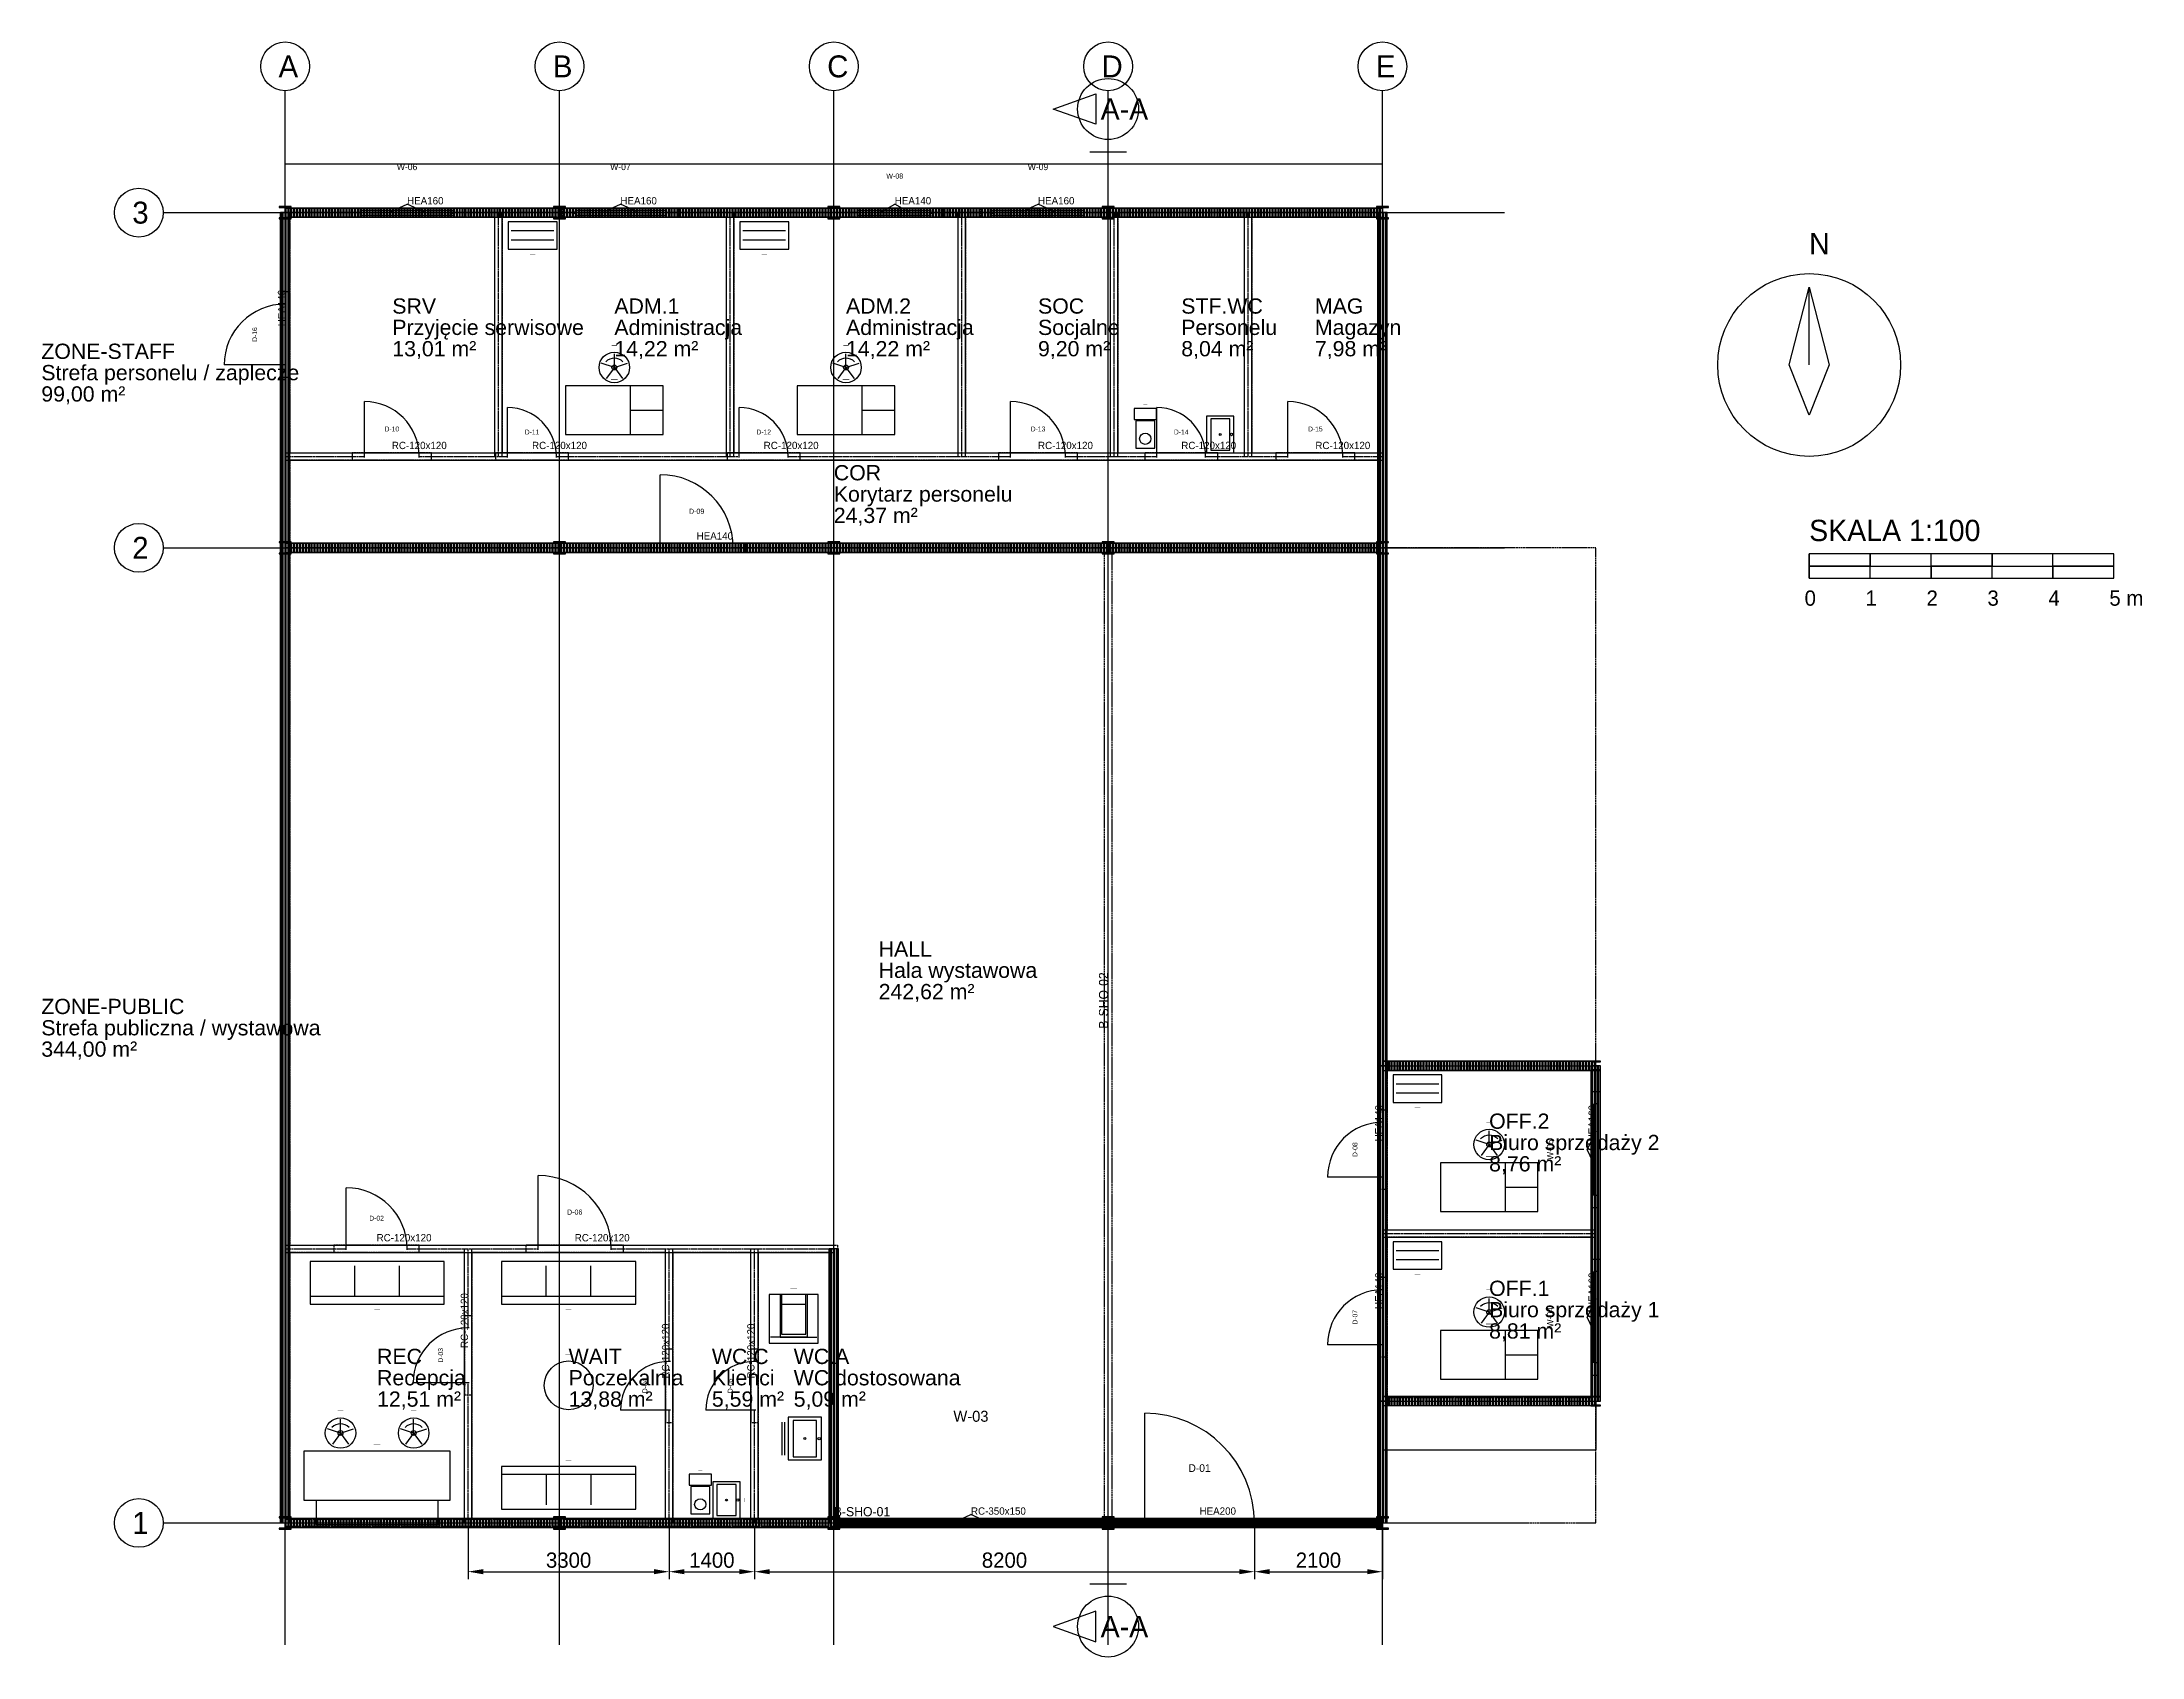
# Model space of a CAD drawing. Header units: millimetres. Extents: x -3989 to 30460, y -2200 to 24300.
import ezdxf
from ezdxf.enums import TextEntityAlignment as Align

# ---------------------------------------------------------------- set-up
doc = ezdxf.new("R2010")
doc.units = ezdxf.units.MM
for name, pattern in [('KRESKOWA', [19.05, 12.7, -6.35]), ('KRESKOWA2', [9.525, 6.35, -3.175]), ('ŚRODEK', [50.8, 31.75, -6.35, 6.35, -6.35])]:
    doc.linetypes.add(name, pattern=pattern)
for name, color, linetype in [('A-ANNO-DIMS', 2, 'Continuous'), ('A-ANNO-NORT', 7, 'Continuous'), ('A-ANNO-SBAR', 7, 'Continuous'), ('A-ANNO-SYMB', 7, 'Continuous'), ('A-DETL-SECT', 7, 'Continuous'), ('A-DOOR', 30, 'Continuous'), ('A-FURN-CBT', 7, 'Continuous'), ('A-FURN-CHR', 7, 'Continuous'), ('A-FURN-DSK', 7, 'Continuous'), ('A-FURN-SFA', 7, 'Continuous'), ('A-FURN-TBL', 7, 'Continuous'), ('A-GLAZ', 4, 'Continuous'), ('A-GRID', 7, 'Continuous'), ('A-GRID-BUB', 7, 'Continuous'), ('A-PLMB-BSN', 7, 'Continuous'), ('A-PLMB-WC', 7, 'Continuous'), ('A-ROOM-BNDY', 8, 'KRESKOWA'), ('A-ROOM-BNDY-BATH-RES', 8, 'KRESKOWA'), ('A-ROOM-IDEN', 7, 'Continuous'), ('A-WALL', 7, 'Continuous'), ('A-WALL-BEAR', 4, 'Continuous'), ('A-WALL-BEAR-CTRL', 8, 'ŚRODEK'), ('A-WALL-CTRL', 8, 'ŚRODEK'), ('A-ZONE-BNDY', 8, 'KRESKOWA'), ('A-ZONE-IDEN', 7, 'Continuous'), ('S-BEAM', 1, 'KRESKOWA'), ('S-BEAM-CTRL', 8, 'ŚRODEK'), ('S-COLS', 1, 'Continuous'), ('S-COLS-CTRL', 8, 'ŚRODEK'), ('S-LINTEL', 1, 'KRESKOWA')]:
    doc.layers.add(name, color=color, linetype=linetype)
doc.styles.add('ACADMCP-ROOM', font='arial.ttf')
doc.dimstyles.new('ARCH-ISO', dxfattribs={"dimscale": 100, "dimtxt": 2.5, "dimasz": 2.5, "dimexe": 1.25, "dimexo": 0.625, "dimtad": 1, "dimdec": 0, "dimrnd": 1, "dimdsep": 46, "dimtxsty": 'Standard', "dimcen": 0.09, "dimadec": 0, "dimazin": 0, "dimtfac": 1, "dimtdec": 4, "dimtofl": 0, "dimtmove": 0, "dimatfit": 3, "dimfxl": 1, "dimtolj": 1, "dimtzin": 0, "dimarcsym": 0})
doc.dimstyles.new('ISO-25', dxfattribs={"dimtxt": 2.5, "dimasz": 2.5, "dimexe": 1.25, "dimexo": 0.625, "dimtad": 1, "dimtxsty": 'Standard', "dimcen": 2.5, "dimadec": 0, "dimazin": 0, "dimtfac": 1, "dimtmove": 0, "dimatfit": 3, "dimfxl": 1, "dimarcsym": 0})

# ---------------------------------------------------------------- blocks, each defined once
blk = doc.blocks.new('WIN-CASE-3500-3000')
for p, q in [((-1750, 40), (1750, 40)), ((-1750, -20), (-1750, 20)), ((-1750, 0), (1750, 0)), ((-300, 0), (0, 140)), ((300, 0), (0, 140)), ((1750, -20), (1750, 20)), ((-1750, -40), (1750, -40))]:
    blk.add_line(p, q)
blk.add_attdef('NUMBER', text='', height=180).set_placement((0, 1750), align=Align.MIDDLE_CENTER)
at = {"flags": 1}
for tag in ['ACOUSTIC_DB', 'ROOM_FROM', 'LINTEL_TYPE', 'FIRE_CLASS', 'HEIGHT_MM', 'SWING_DIR', 'WIDTH_MM', 'ROOM_TO', 'LEAF_DIR', 'SILL_MM', 'TYPE', 'LEAD', 'REI', 'RC']:
    blk.add_attdef(tag, text='', height=180, dxfattribs=at).set_placement((0, 0), align=Align.MIDDLE_CENTER)
blk = doc.blocks.new('DOOR-SINGLE-1800-2100')
for p, q in [((-900, 0), (-900, 1800)), ((-900, -20), (-900, 20)), ((900, -20), (900, 20))]:
    blk.add_line(p, q)
blk.add_arc((-900, 0), 1800, 0, 90)
blk.add_attdef('NUMBER', text='', height=126).set_placement((0, 900), align=Align.MIDDLE_CENTER)
at = {"flags": 1}
for tag in ['ACOUSTIC_DB', 'ROOM_FROM', 'LINTEL_TYPE', 'FIRE_CLASS', 'HEIGHT_MM', 'SWING_DIR', 'WIDTH_MM', 'ROOM_TO', 'LEAF_DIR', 'SILL_MM', 'TYPE', 'LEAD', 'REI', 'RC']:
    blk.add_attdef(tag, text='', height=126, dxfattribs=at).set_placement((0, 0), align=Align.MIDDLE_CENTER)
blk = doc.blocks.new('DOOR-SINGLE-900-2100')
for p, q in [((-450, 0), (-450, 900)), ((-450, -20), (-450, 20)), ((450, -20), (450, 20))]:
    blk.add_line(p, q)
blk.add_arc((-450, 0), 900, 0, 90)
blk.add_attdef('NUMBER', text='', height=80).set_placement((0, 450), align=Align.MIDDLE_CENTER)
at = {"flags": 1}
for tag in ['ACOUSTIC_DB', 'ROOM_FROM', 'LINTEL_TYPE', 'FIRE_CLASS', 'HEIGHT_MM', 'SWING_DIR', 'WIDTH_MM', 'ROOM_TO', 'LEAF_DIR', 'SILL_MM', 'TYPE', 'LEAD', 'REI', 'RC']:
    blk.add_attdef(tag, text='', height=80, dxfattribs=at).set_placement((0, 0), align=Align.MIDDLE_CENTER)
blk = doc.blocks.new('DOOR-SINGLE-800-2100')
for p, q in [((-400, 0), (-400, 800)), ((-400, -20), (-400, 20)), ((400, -20), (400, 20))]:
    blk.add_line(p, q)
blk.add_arc((-400, 0), 800, 0, 90)
blk.add_attdef('NUMBER', text='', height=80).set_placement((0, 400), align=Align.MIDDLE_CENTER)
at = {"flags": 1}
for tag in ['ACOUSTIC_DB', 'ROOM_FROM', 'LINTEL_TYPE', 'FIRE_CLASS', 'HEIGHT_MM', 'SWING_DIR', 'WIDTH_MM', 'ROOM_TO', 'LEAF_DIR', 'SILL_MM', 'TYPE', 'LEAD', 'REI', 'RC']:
    blk.add_attdef(tag, text='', height=80, dxfattribs=at).set_placement((0, 0), align=Align.MIDDLE_CENTER)
blk = doc.blocks.new('DOOR-SINGLE-1000-2100')
for p, q in [((-500, 0), (-500, 1000)), ((-500, -20), (-500, 20)), ((500, -20), (500, 20))]:
    blk.add_line(p, q)
blk.add_arc((-500, 0), 1000, 0, 90)
blk.add_attdef('NUMBER', text='', height=80).set_placement((0, 500), align=Align.MIDDLE_CENTER)
at = {"flags": 1}
for tag in ['ACOUSTIC_DB', 'ROOM_FROM', 'LINTEL_TYPE', 'FIRE_CLASS', 'HEIGHT_MM', 'SWING_DIR', 'WIDTH_MM', 'ROOM_TO', 'LEAF_DIR', 'SILL_MM', 'TYPE', 'LEAD', 'REI', 'RC']:
    blk.add_attdef(tag, text='', height=80, dxfattribs=at).set_placement((0, 0), align=Align.MIDDLE_CENTER)
blk = doc.blocks.new('DOOR-SINGLE-1200-2100')
for p, q in [((-600, 0), (-600, 1200)), ((-600, -20), (-600, 20)), ((600, -20), (600, 20))]:
    blk.add_line(p, q)
blk.add_arc((-600, 0), 1200, 0, 90)
blk.add_attdef('NUMBER', text='', height=84).set_placement((0, 600), align=Align.MIDDLE_CENTER)
at = {"flags": 1}
for tag in ['ACOUSTIC_DB', 'ROOM_FROM', 'LINTEL_TYPE', 'FIRE_CLASS', 'HEIGHT_MM', 'SWING_DIR', 'WIDTH_MM', 'ROOM_TO', 'LEAF_DIR', 'SILL_MM', 'TYPE', 'LEAD', 'REI', 'RC']:
    blk.add_attdef(tag, text='', height=84, dxfattribs=at).set_placement((0, 0), align=Align.MIDDLE_CENTER)
blk = doc.blocks.new('WIN-CASE-1500-1500')
for p, q in [((-750, 40), (750, 40)), ((-750, -20), (-750, 20)), ((-750, 0), (750, 0)), ((-300, 0), (0, 140)), ((300, 0), (0, 140)), ((750, -20), (750, 20)), ((-750, -40), (750, -40))]:
    blk.add_line(p, q)
blk.add_attdef('NUMBER', text='', height=105).set_placement((0, 750), align=Align.MIDDLE_CENTER)
at = {"flags": 1}
for tag in ['ACOUSTIC_DB', 'ROOM_FROM', 'LINTEL_TYPE', 'FIRE_CLASS', 'HEIGHT_MM', 'SWING_DIR', 'WIDTH_MM', 'ROOM_TO', 'LEAF_DIR', 'SILL_MM', 'TYPE', 'LEAD', 'REI', 'RC']:
    blk.add_attdef(tag, text='', height=105, dxfattribs=at).set_placement((0, 0), align=Align.MIDDLE_CENTER)
blk = doc.blocks.new('WIN-CASE-1200-1500')
for p, q in [((-600, 40), (600, 40)), ((-600, -20), (-600, 20)), ((-600, 0), (600, 0)), ((-240, 0), (0, 140)), ((240, 0), (0, 140)), ((600, -20), (600, 20)), ((-600, -40), (600, -40))]:
    blk.add_line(p, q)
blk.add_attdef('NUMBER', text='', height=84).set_placement((0, 600), align=Align.MIDDLE_CENTER)
at = {"flags": 1}
for tag in ['ACOUSTIC_DB', 'ROOM_FROM', 'LINTEL_TYPE', 'FIRE_CLASS', 'HEIGHT_MM', 'SWING_DIR', 'WIDTH_MM', 'ROOM_TO', 'LEAF_DIR', 'SILL_MM', 'TYPE', 'LEAD', 'REI', 'RC']:
    blk.add_attdef(tag, text='', height=84, dxfattribs=at).set_placement((0, 0), align=Align.MIDDLE_CENTER)
blk = doc.blocks.new('FURN-DESK-RCP-2400-800')
blk.add_lwpolyline([(-1200, -400), (1200, -400), (1200, 400), (-1200, 400)], close=True)
blk.add_lwpolyline([(-1000, -400), (-1000, -800), (1000, -800), (1000, -400)])
blk.add_attdef('INV_ID', text='', height=76.8).set_placement((0, 515.2), align=Align.MIDDLE_CENTER)
at = {"flags": 1}
for tag in ['ROOM', 'NOTE', 'TYPE']:
    blk.add_attdef(tag, text='', height=76.8, dxfattribs=at).set_placement((0, 0), align=Align.MIDDLE_CENTER)
blk = doc.blocks.new('FURN-CHAIR-OFF')
for q in [(-214, 70), (-132, -182), (0, 225), (214, 70), (132, -182)]:
    blk.add_line((0, 0), q)
for radius in [250, 40]:
    blk.add_circle((0, 0), radius)
blk.add_arc((0, -50), 200, 45, 135)
blk.add_attdef('INV_ID', text='', height=64).set_placement((0, 371), align=Align.MIDDLE_CENTER)
at = {"flags": 1}
for tag in ['ROOM', 'NOTE', 'TYPE']:
    blk.add_attdef(tag, text='', height=64, dxfattribs=at).set_placement((0, 0), align=Align.MIDDLE_CENTER)
blk = doc.blocks.new('FURN-SOFA-CLN-3')
for p, q in [((-1100, 224), (1100, 224)), ((-367, 224), (-367, -280)), ((367, 224), (367, -280))]:
    blk.add_line(p, q)
blk.add_lwpolyline([(-1100, -350), (1100, -350), (1100, 350), (-1100, 350)], close=True)
blk.add_attdef('INV_ID', text='', height=67.2).set_placement((0, 451), align=Align.MIDDLE_CENTER)
at = {"flags": 1}
for tag in ['ROOM', 'NOTE', 'TYPE']:
    blk.add_attdef(tag, text='', height=67.2, dxfattribs=at).set_placement((0, 0), align=Align.MIDDLE_CENTER)
blk = doc.blocks.new('FURN-TBL-ROUND-800-800')
blk.add_circle((0, 0), 400)
blk.add_attdef('INV_ID', text='', height=76.8).set_placement((0, 515.2), align=Align.MIDDLE_CENTER)
at = {"flags": 1}
for tag in ['ROOM', 'NOTE', 'TYPE']:
    blk.add_attdef(tag, text='', height=76.8, dxfattribs=at).set_placement((0, 0), align=Align.MIDDLE_CENTER)
blk = doc.blocks.new('FURN-DESK-OFF-1600-800')
for p, q in [((267, -400), (267, 400)), ((267, 0), (800, 0))]:
    blk.add_line(p, q)
blk.add_lwpolyline([(-800, -400), (800, -400), (800, 400), (-800, 400)], close=True)
blk.add_attdef('INV_ID', text='', height=76.8).set_placement((0, 515), align=Align.MIDDLE_CENTER)
at = {"flags": 1}
for tag in ['ROOM', 'NOTE', 'TYPE']:
    blk.add_attdef(tag, text='', height=76.8, dxfattribs=at).set_placement((0, 0), align=Align.MIDDLE_CENTER)
blk = doc.blocks.new('FURN-CBT-FIL-800-450')
for p, q in [((-350, 75), (350, 75)), ((-350, -75), (350, -75))]:
    blk.add_line(p, q)
blk.add_lwpolyline([(-400, -225), (400, -225), (400, 225), (-400, 225)], close=True)
blk.add_attdef('INV_ID', text='', height=64).set_placement((0, 321), align=Align.MIDDLE_CENTER)
at = {"flags": 1}
for tag in ['ROOM', 'NOTE', 'TYPE']:
    blk.add_attdef(tag, text='', height=64, dxfattribs=at).set_placement((0, 0), align=Align.MIDDLE_CENTER)
blk = doc.blocks.new('PLMB-WC-FS')
for points in [[(-185, 145), (185, 145), (185, 325), (-185, 325)], [(-157.25, -325), (157.25, -325), (157.25, 125), (-157.25, 125)]]:
    blk.add_lwpolyline(points, close=True)
blk.add_circle((0, -170), 92.5)
blk.add_attdef('INV_ID', text='', height=48).set_placement((0, 397), align=Align.MIDDLE_CENTER)
at = {"flags": 1}
for tag in ['ACCESSIBLE', 'NOTE', 'TYPE']:
    blk.add_attdef(tag, text='', height=48, dxfattribs=at).set_placement((0, 0), align=Align.MIDDLE_CENTER)
blk = doc.blocks.new('PLMB-BSN-STD')
for points in [[(-300, -225), (300, -225), (300, 225), (-300, 225)], [(-255, -157.5), (255, -157.5), (255, 157.5), (-255, 157.5)]]:
    blk.add_lwpolyline(points, close=True)
for centre, radius in [((0, 185), 20), ((0, 0), 15)]:
    blk.add_circle(centre, radius)
at = {"flags": 1}
for tag in ['ACCESSIBLE', 'NOTE', 'TYPE']:
    blk.add_attdef(tag, text='', height=48, dxfattribs=at).set_placement((0, 0), align=Align.MIDDLE_CENTER)
blk.add_attdef('INV_ID', text='', height=48).set_placement((0, 297), align=Align.MIDDLE_CENTER)
blk = doc.blocks.new('PLMB-WC-ACC')
for p, q in [((-220, 400), (-220, -300)), ((220, 400), (220, -300)), ((220, -300), (-380, -300)), ((-220, -300), (380, -300))]:
    blk.add_line(p, q)
for points in [[(-400, -400), (400, -400), (400, 400), (-400, 400)], [(-200, -250), (200, -250), (200, 400), (-200, 400)], [(-200, 240), (200, 240), (200, 400), (-200, 400)]]:
    blk.add_lwpolyline(points, close=True)
blk.add_attdef('INV_ID', text='', height=76.8).set_placement((0, 515.2), align=Align.MIDDLE_CENTER)
at = {"flags": 1}
for tag in ['ACCESSIBLE', 'NOTE', 'TYPE']:
    blk.add_attdef(tag, text='', height=76.8, dxfattribs=at).set_placement((0, 0), align=Align.MIDDLE_CENTER)
blk = doc.blocks.new('PLMB-BSN-ACC-700-550')
for p, q in [((-270, -335), (270, -335)), ((-270, -375), (270, -375))]:
    blk.add_line(p, q)
for points in [[(-350, -275), (350, -275), (350, 275), (-350, 275)], [(-297.5, -192.5), (297.5, -192.5), (297.5, 192.5), (-297.5, 192.5)]]:
    blk.add_lwpolyline(points, close=True)
for centre, radius in [((0, 235), 20), ((0, 0), 15)]:
    blk.add_circle(centre, radius)
blk.add_attdef('INV_ID', text='', height=52.8).set_placement((0, 354.2), align=Align.MIDDLE_CENTER)
at = {"flags": 1}
for tag in ['ACCESSIBLE', 'NOTE', 'TYPE']:
    blk.add_attdef(tag, text='', height=52.8, dxfattribs=at).set_placement((0, 0), align=Align.MIDDLE_CENTER)
blk = doc.blocks.new('*D19')
at = {"layer": 'A-ANNO-DIMS', "color": 0, "lineweight": -2, "transparency": 16777216}
for p, q in [((3000, -62), (3000, -925)), ((6300, -62), (6300, -925)), ((3250, -800), (6050, -800))]:
    blk.add_line(p, q, dxfattribs=at)
at = {"layer": 'A-ANNO-DIMS', "color": 0, "transparency": 16777216}
for points in [[(3250, -758), (3250, -842), (3000, -800)], [(6050, -758), (6050, -842), (6300, -800)]]:
    blk.add_solid(points, dxfattribs=at)
at = {"layer": 'Defpoints', "color": 0, "transparency": 16777216}
for p in [(3000, 0), (6300, 0), (6300, -800)]:
    blk.add_point(p, dxfattribs=at)
at = {"layer": 'A-ANNO-DIMS', "color": 0, "transparency": 16777216, "insert": (4650, -612), "char_height": 250, "attachment_point": 5}
blk.add_mtext('\\A1;3300', dxfattribs=at)
blk = doc.blocks.new('*D20')
at = {"layer": 'A-ANNO-DIMS', "color": 0, "lineweight": -2, "transparency": 16777216}
for p, q in [((6300, -62), (6300, -925)), ((7700, -62), (7700, -925)), ((6550, -800), (7450, -800))]:
    blk.add_line(p, q, dxfattribs=at)
at = {"layer": 'A-ANNO-DIMS', "color": 0, "transparency": 16777216}
for points in [[(6550, -758), (6550, -842), (6300, -800)], [(7450, -758), (7450, -842), (7700, -800)]]:
    blk.add_solid(points, dxfattribs=at)
at = {"layer": 'Defpoints', "color": 0, "transparency": 16777216}
for p in [(6300, 0), (7700, 0), (7700, -800)]:
    blk.add_point(p, dxfattribs=at)
at = {"layer": 'A-ANNO-DIMS', "color": 0, "transparency": 16777216, "insert": (7000, -612), "char_height": 250, "attachment_point": 5}
blk.add_mtext('\\A1;1400', dxfattribs=at)
blk = doc.blocks.new('*D21')
at = {"layer": 'A-ANNO-DIMS', "color": 0, "lineweight": -2, "transparency": 16777216}
for p, q in [((7700, -62), (7700, -925)), ((15900, -62), (15900, -925)), ((7950, -800), (15650, -800))]:
    blk.add_line(p, q, dxfattribs=at)
at = {"layer": 'A-ANNO-DIMS', "color": 0, "transparency": 16777216}
for points in [[(7950, -758), (7950, -842), (7700, -800)], [(15650, -758), (15650, -842), (15900, -800)]]:
    blk.add_solid(points, dxfattribs=at)
at = {"layer": 'Defpoints', "color": 0, "transparency": 16777216}
for p in [(7700, 0), (15900, 0), (15900, -800)]:
    blk.add_point(p, dxfattribs=at)
at = {"layer": 'A-ANNO-DIMS', "color": 0, "transparency": 16777216, "insert": (11800, -612), "char_height": 250, "attachment_point": 5}
blk.add_mtext('\\A1;8200', dxfattribs=at)
blk = doc.blocks.new('*D22')
at = {"layer": 'A-ANNO-DIMS', "color": 0, "lineweight": -2, "transparency": 16777216}
for p, q in [((15900, -62), (15900, -925)), ((18000, -62), (18000, -925)), ((16150, -800), (17750, -800))]:
    blk.add_line(p, q, dxfattribs=at)
at = {"layer": 'A-ANNO-DIMS', "color": 0, "transparency": 16777216}
for points in [[(16150, -758), (16150, -842), (15900, -800)], [(17750, -758), (17750, -842), (18000, -800)]]:
    blk.add_solid(points, dxfattribs=at)
at = {"layer": 'Defpoints', "color": 0, "transparency": 16777216}
for p in [(15900, 0), (18000, 0), (18000, -800)]:
    blk.add_point(p, dxfattribs=at)
at = {"layer": 'A-ANNO-DIMS', "color": 0, "transparency": 16777216, "insert": (16950, -612), "char_height": 250, "attachment_point": 5}
blk.add_mtext('\\A1;2100', dxfattribs=at)
blk = doc.blocks.new('*D23')
at = {"layer": 'A-ANNO-DIMS', "color": 0, "lineweight": -2, "transparency": 16777216}
for p, q in [((0, 21499), (0, 10749)), ((-3, 10750), (-8, 10750)), ((0, 1), (0, 10751)), ((3, 10750), (5, 10750))]:
    blk.add_line(p, q, dxfattribs=at)
at = {"layer": 'A-ANNO-DIMS', "color": 0, "transparency": 16777216}
for points in [[(-3, 10750), (-3, 10750), (0, 10750)], [(3, 10750), (3, 10750), (0, 10750)]]:
    blk.add_solid(points, dxfattribs=at)
at = {"layer": 'Defpoints', "color": 0, "transparency": 16777216}
for p in [(0, 21500), (0, 10750), (0, 0)]:
    blk.add_point(p, dxfattribs=at)
at = {"layer": 'A-ANNO-DIMS', "color": 0, "transparency": 16777216, "insert": (-6, 10752), "char_height": 2.5, "attachment_point": 5}
blk.add_mtext('0', dxfattribs=at)
blk = doc.blocks.new('*D24')
at = {"layer": 'A-ANNO-DIMS', "color": 0, "lineweight": -2, "transparency": 16777216}
for p, q in [((0, 21501), (0, 22301)), ((3, 22300), (17998, 22300)), ((18000, 21501), (18000, 22301))]:
    blk.add_line(p, q, dxfattribs=at)
at = {"layer": 'A-ANNO-DIMS', "color": 0, "transparency": 16777216}
for points in [[(3, 22300), (3, 22300), (0, 22300)], [(17998, 22300), (17998, 22300), (18000, 22300)]]:
    blk.add_solid(points, dxfattribs=at)
at = {"layer": 'Defpoints', "color": 0, "transparency": 16777216}
for p in [(18000, 22300), (0, 21500), (18000, 21500)]:
    blk.add_point(p, dxfattribs=at)
at = {"layer": 'A-ANNO-DIMS', "color": 0, "transparency": 16777216, "insert": (9000, 22302), "char_height": 2.5, "attachment_point": 5}
blk.add_mtext('18000', dxfattribs=at)
blk = doc.blocks.new('*D25')
at = {"layer": 'A-ANNO-DIMS', "color": 0, "lineweight": -2, "transparency": 16777216}
for p, q in [((18000, 1999), (18000, 1199)), ((21500, 1999), (21500, 1199)), ((18002, 1200), (21498, 1200))]:
    blk.add_line(p, q, dxfattribs=at)
at = {"layer": 'A-ANNO-DIMS', "color": 0, "transparency": 16777216}
for points in [[(18002, 1200), (18002, 1200), (18000, 1200)], [(21498, 1200), (21498, 1200), (21500, 1200)]]:
    blk.add_solid(points, dxfattribs=at)
at = {"layer": 'Defpoints', "color": 0, "transparency": 16777216}
for p in [(18000, 2000), (21500, 2000), (21500, 1200)]:
    blk.add_point(p, dxfattribs=at)
at = {"layer": 'A-ANNO-DIMS', "color": 0, "transparency": 16777216, "insert": (19750, 1202), "char_height": 2.5, "attachment_point": 5}
blk.add_mtext('3500', dxfattribs=at)

msp = doc.modelspace()

# ---------------------------------------------------------------- hatches: boundary and pattern name
h = msp.add_hatch()
h.set_pattern_fill('ANSI32', scale=5, angle=45, style=0)
h.paths.add_polyline_path([(-75, 0), (75, 0), (75, 21500), (-75, 21500)], flags=0)
h = msp.add_hatch()
h.set_pattern_fill('ANSI32', scale=5, angle=45, style=0)
h.paths.add_polyline_path([(0, 21425), (18000, 21425), (18000, 21575), (0, 21575)], flags=0)
h = msp.add_hatch()
h.set_pattern_fill('ANSI32', scale=5, angle=45, style=0)
h.paths.add_polyline_path([(17925, 7500), (18075, 7500), (18075, 21500), (17925, 21500)], flags=0)
h = msp.add_hatch()
h.set_pattern_fill('ANSI32', scale=5, angle=45, style=0)
h.paths.add_polyline_path([(0, 15925), (18000, 15925), (18000, 16075), (0, 16075)], flags=0)
h = msp.add_hatch()
h.set_pattern_fill('ANSI32', scale=5, angle=45, style=0)
h.paths.add_polyline_path([(17925, 2000), (18075, 2000), (18075, 7500), (17925, 7500)], flags=0)
h = msp.add_hatch()
h.set_pattern_fill('ANSI32', scale=5, angle=45, style=0)
h.paths.add_polyline_path([(18000, 7425), (21500, 7425), (21500, 7575), (18000, 7575)], flags=0)
h = msp.add_hatch()
h.set_pattern_fill('ANSI32', scale=5, angle=45, style=0)
h.paths.add_polyline_path([(21425, 2000), (21575, 2000), (21575, 7500), (21425, 7500)], flags=0)
h = msp.add_hatch()
h.set_pattern_fill('ANSI32', scale=5, angle=45, style=0)
h.paths.add_polyline_path([(8925, 0), (9075, 0), (9075, 4500), (8925, 4500)], flags=0)
h = msp.add_hatch()
h.set_pattern_fill('ANSI32', scale=5, angle=45, style=0)
h.paths.add_polyline_path([(18000, 1925), (21500, 1925), (21500, 2075), (18000, 2075)], flags=0)
h = msp.add_hatch()
h.set_pattern_fill('ANSI32', scale=5, angle=45, style=0)
h.paths.add_polyline_path([(17925, 0), (18075, 0), (18075, 2000), (17925, 2000)], flags=0)
h = msp.add_hatch()
h.set_pattern_fill('ANSI32', scale=5, angle=45, style=0)
h.paths.add_polyline_path([(0, -75), (9000, -75), (9000, 75), (0, 75)], flags=0)
h = msp.add_hatch()
h.set_pattern_fill('LINE', color=4, angle=45, style=0)
h.paths.add_polyline_path([(9000, -75), (18000, -75), (18000, 75), (9000, 75)], flags=0)

# ---------------------------------------------------------------- linework, layer by layer
at = {"layer": 'A-ANNO-NORT'}
msp.add_line((25000, 19000), (25000, 20275), dxfattribs=at)
msp.add_lwpolyline([(25000, 20275), (25330, 19000), (25000, 18175), (24670, 19000)], close=True, dxfattribs=at)
msp.add_circle((25000, 19000), 1500, dxfattribs=at)
at = {"layer": 'A-ANNO-SBAR'}
for p, q in [((25000, 15500), (25000, 15900)), ((26000, 15500), (26000, 15900)), ((27000, 15500), (27000, 15900)), ((28000, 15500), (28000, 15900)), ((29000, 15500), (29000, 15900)), ((30000, 15500), (30000, 15900)), ((25000, 15700), (30000, 15700))]:
    msp.add_line(p, q, dxfattribs=at)
for points in [[(25000, 15500), (30000, 15500), (30000, 15900), (25000, 15900)], [(26000, 15700), (27000, 15700), (27000, 15900), (26000, 15900)], [(28000, 15700), (29000, 15700), (29000, 15900), (28000, 15900)], [(25000, 15500), (26000, 15500), (26000, 15700), (25000, 15700)], [(27000, 15500), (28000, 15500), (28000, 15700), (27000, 15700)], [(29000, 15500), (30000, 15500), (30000, 15700), (29000, 15700)]]:
    msp.add_lwpolyline(points, close=True, dxfattribs=at)
at = {"layer": 'A-ANNO-SYMB'}
for points in [[(12600, 23200), (13300, 23450), (13300, 22950)], [(12600, -1700), (13300, -1950), (13300, -1450)]]:
    msp.add_lwpolyline(points, close=True, dxfattribs=at)
for centre in [(13500, 23200), (13500, -1700)]:
    msp.add_circle(centre, 500, dxfattribs=at)
at = {"layer": 'A-DETL-SECT'}
for p, q in [((13200, 22500), (13800, 22500)), ((13200, -1000), (13800, -1000))]:
    msp.add_line(p, q, dxfattribs=at)
at = {"layer": 'A-DETL-SECT', "linetype": 'KRESKOWA2', "ltscale": 100}
msp.add_line((13500, -1000), (13500, 22500), dxfattribs=at)
at = {"layer": 'A-GRID'}
for p, q in [((0, -2000), (0, 23500)), ((4500, -2000), (4500, 23500)), ((9000, -2000), (9000, 23500)), ((13500, -2000), (13500, 23500)), ((18000, -2000), (18000, 23500)), ((-2000, 21500), (20000, 21500)), ((-2000, 16000), (20000, 16000)), ((-2000, 0), (20000, 0))]:
    msp.add_line(p, q, dxfattribs=at)
at = {"layer": 'A-GRID-BUB'}
for centre in [(0, 23900), (4500, 23900), (9000, 23900), (13500, 23900), (18000, 23900), (-2400, 21500), (-2400, 16000), (-2400, 0)]:
    msp.add_circle(centre, 400, dxfattribs=at)
at = {"layer": 'A-ROOM-BNDY'}
for points in [[(75, 17560), (3440, 17560), (3440, 21425), (75, 21425)], [(3560, 17560), (7240, 17560), (7240, 21425), (3560, 21425)], [(7360, 17560), (11040, 17560), (11040, 21425), (7360, 21425)], [(11160, 17560), (13540, 17560), (13540, 21425), (11160, 21425)], [(15860, 17560), (17925, 17560), (17925, 21425), (15860, 21425)], [(75, 16075), (17925, 16075), (17925, 17440), (75, 17440)], [(75, 4560), (9060, 4560), (9060, 75), (17925, 75), (17925, 15925), (75, 15925)], [(18075, 4810), (21425, 4810), (21425, 7425), (18075, 7425)], [(18075, 2060), (21425, 2060), (21425, 4690), (18075, 4690)], [(75, 75), (2940, 75), (2940, 4440), (75, 4440)], [(3060, 75), (6240, 75), (6240, 4440), (3060, 4440)]]:
    msp.add_lwpolyline(points, close=True, dxfattribs=at)
at = {"layer": 'A-ROOM-BNDY-BATH-RES'}
for points in [[(13660, 17560), (15740, 17560), (15740, 21425), (13660, 21425)], [(6360, 75), (7640, 75), (7640, 4440), (6360, 4440)], [(7760, 75), (8925, 75), (8925, 4440), (7760, 4440)]]:
    msp.add_lwpolyline(points, close=True, dxfattribs=at)
at = {"layer": 'A-WALL'}
for p, q in [((3440, 17500), (3440, 21500)), ((3560, 17500), (3560, 21500)), ((7240, 17500), (7240, 21500)), ((7360, 17500), (7360, 21500)), ((11040, 17500), (11040, 21500)), ((11160, 17500), (11160, 21500)), ((13540, 17500), (13540, 21500)), ((13660, 17500), (13660, 21500)), ((15740, 17500), (15740, 21500)), ((15860, 17500), (15860, 21500)), ((0, 17560), (18000, 17560)), ((0, 17440), (18000, 17440)), ((0, 4560), (9000, 4560)), ((2940, 0), (2940, 4500)), ((3060, 0), (3060, 4500)), ((6240, 0), (6240, 4500)), ((6360, 0), (6360, 4500)), ((7640, 0), (7640, 4500)), ((7760, 0), (7760, 4500)), ((18000, 4810), (21500, 4810)), ((18000, 4690), (21500, 4690)), ((0, 4440), (9000, 4440))]:
    msp.add_line(p, q, dxfattribs=at)
at = {"layer": 'A-WALL-BEAR'}
for p, q in [((-75, 0), (-75, 21500)), ((0, 21575), (18000, 21575)), ((0, 21425), (18000, 21425)), ((75, 0), (75, 21500)), ((17925, 7500), (17925, 21500)), ((18075, 7500), (18075, 21500)), ((0, 16075), (18000, 16075)), ((0, 15925), (18000, 15925)), ((17925, 2000), (17925, 7500)), ((18000, 7575), (21500, 7575)), ((18000, 7425), (21500, 7425)), ((18075, 2000), (18075, 7500)), ((21425, 2000), (21425, 7500)), ((21575, 2000), (21575, 7500)), ((8925, 0), (8925, 4500)), ((9075, 0), (9075, 4500)), ((18000, 2075), (21500, 2075)), ((17925, 0), (17925, 2000)), ((18000, 1925), (21500, 1925)), ((18075, 0), (18075, 2000)), ((0, 75), (18000, 75)), ((0, -75), (18000, -75))]:
    msp.add_line(p, q, dxfattribs=at)
for points in [[(-75, 0), (75, 0), (75, 21500), (-75, 21500)], [(0, 21425), (18000, 21425), (18000, 21575), (0, 21575)], [(17925, 7500), (18075, 7500), (18075, 21500), (17925, 21500)], [(0, 15925), (18000, 15925), (18000, 16075), (0, 16075)], [(17925, 2000), (18075, 2000), (18075, 7500), (17925, 7500)], [(18000, 7425), (21500, 7425), (21500, 7575), (18000, 7575)], [(21425, 2000), (21575, 2000), (21575, 7500), (21425, 7500)], [(8925, 0), (9075, 0), (9075, 4500), (8925, 4500)], [(18000, 1925), (21500, 1925), (21500, 2075), (18000, 2075)], [(17925, 0), (18075, 0), (18075, 2000), (17925, 2000)], [(0, -75), (9000, -75), (9000, 75), (0, 75)], [(9000, -75), (18000, -75), (18000, 75), (9000, 75)]]:
    msp.add_lwpolyline(points, close=True, dxfattribs=at)
at = {"layer": 'A-WALL-BEAR-CTRL'}
for p, q in [((0, 21500), (1250, 21500)), ((0, 20000), (0, 21500)), ((2750, 21500), (4750, 21500)), ((6250, 21500), (9400, 21500)), ((10600, 21500), (11600, 21500)), ((13100, 21500), (18000, 21500)), ((18000, 7500), (18000, 21500)), ((0, 0), (0, 19000)), ((0, 16000), (6150, 16000)), ((7350, 16000), (18000, 16000)), ((18000, 7500), (21500, 7500)), ((18000, 6575), (18000, 7500)), ((21500, 6875), (21500, 7500)), ((18000, 3825), (18000, 5675)), ((21500, 4125), (21500, 5375)), ((9000, 0), (9000, 4500)), ((18000, 2000), (18000, 2925)), ((21500, 2000), (21500, 2625)), ((18000, 0), (18000, 2000)), ((18000, 2000), (21500, 2000)), ((0, 0), (9500, 0)), ((13000, 0), (14100, 0)), ((15900, 0), (18000, 0))]:
    msp.add_line(p, q, dxfattribs=at)
at = {"layer": 'A-WALL-CTRL'}
for p, q in [((3500, 17500), (3500, 21500)), ((7300, 17500), (7300, 21500)), ((11100, 17500), (11100, 21500)), ((13600, 17500), (13600, 21500)), ((15800, 17500), (15800, 21500)), ((0, 17500), (1300, 17500)), ((2200, 17500), (3650, 17500)), ((4450, 17500), (7450, 17500)), ((8250, 17500), (11900, 17500)), ((12800, 17500), (14300, 17500)), ((15100, 17500), (16450, 17500)), ((17350, 17500), (18000, 17500)), ((0, 4500), (1000, 4500)), ((2000, 4500), (4150, 4500)), ((3000, 3200), (3000, 4500)), ((5350, 4500), (9000, 4500)), ((6300, 2650), (6300, 4500)), ((7700, 2650), (7700, 4500)), ((18000, 4750), (21500, 4750)), ((3000, 0), (3000, 2300)), ((6300, 0), (6300, 1850)), ((7700, 0), (7700, 1850))]:
    msp.add_line(p, q, dxfattribs=at)
at = {"layer": 'A-ZONE-BNDY'}
for points in [[(0, 16000), (18000, 16000), (18000, 21500), (0, 21500)], [(0, 0), (21500, 0), (21500, 16000), (0, 16000)]]:
    msp.add_lwpolyline(points, close=True, dxfattribs=at)
at = {"layer": 'S-BEAM'}
for points in [[(13440, 0), (13440, 16000), (13560, 16000), (13560, 0)], [(0, 60), (18000, 60), (18000, -60), (0, -60)]]:
    msp.add_lwpolyline(points, close=True, dxfattribs=at)
at = {"layer": 'S-BEAM-CTRL'}
for p, q in [((13500, 0), (13500, 16000)), ((0, 0), (18000, 0))]:
    msp.add_line(p, q, dxfattribs=at)
at = {"layer": 'S-COLS'}
for points in [[(-100, 21400), (100, 21400), (100, 21415), (4.5, 21415), (4.5, 21585), (100, 21585), (100, 21600), (-100, 21600), (-100, 21585), (-4.5, 21585), (-4.5, 21415), (-100, 21415)], [(4400, 21400), (4600, 21400), (4600, 21415), (4504.5, 21415), (4504.5, 21585), (4600, 21585), (4600, 21600), (4400, 21600), (4400, 21585), (4495.5, 21585), (4495.5, 21415), (4400, 21415)], [(8900, 21400), (9100, 21400), (9100, 21415), (9004.5, 21415), (9004.5, 21585), (9100, 21585), (9100, 21600), (8900, 21600), (8900, 21585), (8995.5, 21585), (8995.5, 21415), (8900, 21415)], [(13400, 21400), (13600, 21400), (13600, 21415), (13504.5, 21415), (13504.5, 21585), (13600, 21585), (13600, 21600), (13400, 21600), (13400, 21585), (13495.5, 21585), (13495.5, 21415), (13400, 21415)], [(17900, 21400), (18100, 21400), (18100, 21415), (18004.5, 21415), (18004.5, 21585), (18100, 21585), (18100, 21600), (17900, 21600), (17900, 21585), (17995.5, 21585), (17995.5, 21415), (17900, 21415)], [(-100, 15900), (100, 15900), (100, 15915), (4.5, 15915), (4.5, 16085), (100, 16085), (100, 16100), (-100, 16100), (-100, 16085), (-4.5, 16085), (-4.5, 15915), (-100, 15915)], [(4400, 15900), (4600, 15900), (4600, 15915), (4504.5, 15915), (4504.5, 16085), (4600, 16085), (4600, 16100), (4400, 16100), (4400, 16085), (4495.5, 16085), (4495.5, 15915), (4400, 15915)], [(8900, 15900), (9100, 15900), (9100, 15915), (9004.5, 15915), (9004.5, 16085), (9100, 16085), (9100, 16100), (8900, 16100), (8900, 16085), (8995.5, 16085), (8995.5, 15915), (8900, 15915)], [(13400, 15900), (13600, 15900), (13600, 15915), (13504.5, 15915), (13504.5, 16085), (13600, 16085), (13600, 16100), (13400, 16100), (13400, 16085), (13495.5, 16085), (13495.5, 15915), (13400, 15915)], [(17900, 15900), (18100, 15900), (18100, 15915), (18004.5, 15915), (18004.5, 16085), (18100, 16085), (18100, 16100), (17900, 16100), (17900, 16085), (17995.5, 16085), (17995.5, 15915), (17900, 15915)], [(21420, 7424), (21580, 7424), (21580, 7433), (21503, 7433), (21503, 7567), (21580, 7567), (21580, 7576), (21420, 7576), (21420, 7567), (21497, 7567), (21497, 7433), (21420, 7433)], [(21420, 1924), (21580, 1924), (21580, 1933), (21503, 1933), (21503, 2067), (21580, 2067), (21580, 2076), (21420, 2076), (21420, 2067), (21497, 2067), (21497, 1933), (21420, 1933)], [(-100, -100), (100, -100), (100, -85), (4.5, -85), (4.5, 85), (100, 85), (100, 100), (-100, 100), (-100, 85), (-4.5, 85), (-4.5, -85), (-100, -85)], [(4400, -100), (4600, -100), (4600, -85), (4504.5, -85), (4504.5, 85), (4600, 85), (4600, 100), (4400, 100), (4400, 85), (4495.5, 85), (4495.5, -85), (4400, -85)], [(8900, -100), (9100, -100), (9100, -85), (9004.5, -85), (9004.5, 85), (9100, 85), (9100, 100), (8900, 100), (8900, 85), (8995.5, 85), (8995.5, -85), (8900, -85)], [(13400, -100), (13600, -100), (13600, -85), (13504.5, -85), (13504.5, 85), (13600, 85), (13600, 100), (13400, 100), (13400, 85), (13495.5, 85), (13495.5, -85), (13400, -85)], [(17900, -100), (18100, -100), (18100, -85), (18004.5, -85), (18004.5, 85), (18100, 85), (18100, 100), (17900, 100), (17900, 85), (17995.5, 85), (17995.5, -85), (17900, -85)]]:
    msp.add_lwpolyline(points, close=True, dxfattribs=at)
at = {"layer": 'S-COLS-CTRL'}
for p, q in [((-50, 21500), (50, 21500)), ((0, 21450), (0, 21550)), ((4450, 21500), (4550, 21500)), ((4500, 21450), (4500, 21550)), ((8950, 21500), (9050, 21500)), ((9000, 21450), (9000, 21550)), ((13450, 21500), (13550, 21500)), ((13500, 21450), (13500, 21550)), ((17950, 21500), (18050, 21500)), ((18000, 21450), (18000, 21550)), ((-50, 16000), (50, 16000)), ((0, 15950), (0, 16050)), ((4450, 16000), (4550, 16000)), ((4500, 15950), (4500, 16050)), ((8950, 16000), (9050, 16000)), ((9000, 15950), (9000, 16050)), ((13450, 16000), (13550, 16000)), ((13500, 15950), (13500, 16050)), ((17950, 16000), (18050, 16000)), ((18000, 15950), (18000, 16050)), ((21450, 7500), (21550, 7500)), ((21500, 7450), (21500, 7550)), ((21450, 2000), (21550, 2000)), ((21500, 1950), (21500, 2050)), ((-50, 0), (50, 0)), ((0, -50), (0, 50)), ((4450, 0), (4550, 0)), ((4500, -50), (4500, 50)), ((8950, 0), (9050, 0)), ((9000, -50), (9000, 50)), ((13450, 0), (13550, 0)), ((13500, -50), (13500, 50)), ((17950, 0), (18050, 0)), ((18000, -50), (18000, 50))]:
    msp.add_line(p, q, dxfattribs=at)
at = {"layer": 'S-LINTEL'}
for points in [[(1050, 21425), (2950, 21425), (2950, 21575), (1050, 21575)], [(4550, 21425), (6450, 21425), (6450, 21575), (4550, 21575)], [(9200, 21425), (10800, 21425), (10800, 21575), (9200, 21575)], [(11400, 21425), (13300, 21425), (13300, 21575), (11400, 21575)], [(75, 18800), (75, 20200), (-75, 20200), (-75, 18800)], [(1100, 17440), (2400, 17440), (2400, 17560), (1100, 17560)], [(3450, 17440), (4650, 17440), (4650, 17560), (3450, 17560)], [(7250, 17440), (8450, 17440), (8450, 17560), (7250, 17560)], [(11700, 17440), (13000, 17440), (13000, 17560), (11700, 17560)], [(14100, 17440), (15300, 17440), (15300, 17560), (14100, 17560)], [(16250, 17440), (17550, 17440), (17550, 17560), (16250, 17560)], [(5950, 15925), (7550, 15925), (7550, 16075), (5950, 16075)], [(21575, 5175), (21575, 7075), (21425, 7075), (21425, 5175)], [(18075, 5475), (18075, 6775), (17925, 6775), (17925, 5475)], [(800, 4440), (2200, 4440), (2200, 4560), (800, 4560)], [(3950, 4440), (5550, 4440), (5550, 4560), (3950, 4560)], [(21575, 2425), (21575, 4325), (21425, 4325), (21425, 2425)], [(18075, 2725), (18075, 4025), (17925, 4025), (17925, 2725)], [(3060, 2100), (3060, 3400), (2940, 3400), (2940, 2100)], [(6360, 1650), (6360, 2850), (6240, 2850), (6240, 1650)], [(7760, 1650), (7760, 2850), (7640, 2850), (7640, 1650)], [(9300, -75), (13200, -75), (13200, 75), (9300, 75)], [(13900, -75), (16100, -75), (16100, 75), (13900, 75)]]:
    msp.add_lwpolyline(points, close=True, dxfattribs=at)

# ---------------------------------------------------------------- block references
at = {"layer": 'A-DOOR', "rotation": 90}
for name, p, values in [('DOOR-SINGLE-1000-2100', (0, 19500), {'NUMBER': 'D-16'}), ('DOOR-SINGLE-900-2100', (18000, 6125), {'NUMBER': 'D-08'}), ('DOOR-SINGLE-900-2100', (18000, 3375), {'NUMBER': 'D-07'}), ('DOOR-SINGLE-900-2100', (3000, 2750), {'NUMBER': 'D-03'}), ('DOOR-SINGLE-800-2100', (6300, 2250), {'NUMBER': 'D-04'}), ('DOOR-SINGLE-800-2100', (7700, 2250), {'NUMBER': 'D-05'})]:
    msp.add_blockref(name, p, dxfattribs=at).add_auto_attribs(values)
at = {"layer": 'A-DOOR'}
for name, p, values in [('DOOR-SINGLE-900-2100', (1750, 17500), {'NUMBER': 'D-10'}), ('DOOR-SINGLE-800-2100', (4050, 17500), {'NUMBER': 'D-11'}), ('DOOR-SINGLE-800-2100', (7850, 17500), {'NUMBER': 'D-12'}), ('DOOR-SINGLE-900-2100', (12350, 17500), {'NUMBER': 'D-13'}), ('DOOR-SINGLE-800-2100', (14700, 17500), {'NUMBER': 'D-14'}), ('DOOR-SINGLE-900-2100', (16900, 17500), {'NUMBER': 'D-15'}), ('DOOR-SINGLE-1200-2100', (6750, 16000), {'NUMBER': 'D-09'}), ('DOOR-SINGLE-1200-2100', (4750, 4500), {'NUMBER': 'D-06'}), ('DOOR-SINGLE-1000-2100', (1500, 4500), {'NUMBER': 'D-02'}), ('DOOR-SINGLE-1800-2100', (15000, 0), {'NUMBER': 'D-01'})]:
    msp.add_blockref(name, p, dxfattribs=at).add_auto_attribs(values)
at = {"layer": 'A-FURN-CBT', "rotation": 180}
for p in [(4060, 21125), (7860, 21125), (18575, 7125), (18575, 4390)]:
    msp.add_blockref('FURN-CBT-FIL-800-450', p, dxfattribs=at).add_auto_attribs({'INV_ID': '—'})
at = {"layer": 'A-FURN-CHR'}
for p in [(5400, 18960), (9200, 18960), (19750, 6210), (19750, 3460), (907.5, 1475), (2107.5, 1475)]:
    msp.add_blockref('FURN-CHAIR-OFF', p, dxfattribs=at).add_auto_attribs({'INV_ID': '—'})
at = {"layer": 'A-FURN-DSK'}
for name, p in [('FURN-DESK-OFF-1600-800', (5400, 18260)), ('FURN-DESK-OFF-1600-800', (9200, 18260)), ('FURN-DESK-OFF-1600-800', (19750, 5510)), ('FURN-DESK-OFF-1600-800', (19750, 2760)), ('FURN-DESK-RCP-2400-800', (1507.5, 775))]:
    msp.add_blockref(name, p, dxfattribs=at).add_auto_attribs({'INV_ID': '—'})
at = {"layer": 'A-FURN-SFA', "rotation": 180}
for p in [(1507.5, 3940), (4650, 3940)]:
    msp.add_blockref('FURN-SOFA-CLN-3', p, dxfattribs=at).add_auto_attribs({'INV_ID': '—'})
at = {"layer": 'A-FURN-SFA'}
msp.add_blockref('FURN-SOFA-CLN-3', (4650, 575), dxfattribs=at).add_auto_attribs({'INV_ID': '—'})
at = {"layer": 'A-FURN-TBL'}
msp.add_blockref('FURN-TBL-ROUND-800-800', (4650, 2257.5), dxfattribs=at).add_auto_attribs({'INV_ID': '—'})
at = {"layer": 'A-GLAZ'}
for name, p, values in [('WIN-CASE-1500-1500', (2000, 21500), {'NUMBER': 'W-06'}), ('WIN-CASE-1500-1500', (5500, 21500), {'NUMBER': 'W-07'}), ('WIN-CASE-1200-1500', (10000, 21500), {'NUMBER': 'W-08'}), ('WIN-CASE-1500-1500', (12350, 21500), {'NUMBER': 'W-09'}), ('WIN-CASE-3500-3000', (11250, 0), {'NUMBER': 'W-03'})]:
    msp.add_blockref(name, p, dxfattribs=at).add_auto_attribs(values)
at = {"layer": 'A-GLAZ', "rotation": 90}
for p, values in [((21500, 6125), {'NUMBER': 'W-05'}), ((21500, 3375), {'NUMBER': 'W-04'})]:
    msp.add_blockref('WIN-CASE-1500-1500', p, dxfattribs=at).add_auto_attribs(values)
at = {"layer": 'A-PLMB-BSN', "rotation": 270}
for name, p in [('PLMB-BSN-STD', (15340, 17860)), ('PLMB-BSN-ACC-700-550', (8525, 1384.5)), ('PLMB-BSN-STD', (7240, 375))]:
    msp.add_blockref(name, p, dxfattribs=at).add_auto_attribs({'INV_ID': '—'})
at = {"layer": 'A-PLMB-WC'}
for name, p in [('PLMB-WC-FS', (14110, 17960)), ('PLMB-WC-ACC', (8342.5, 3348.75)), ('PLMB-WC-FS', (6810, 475))]:
    msp.add_blockref(name, p, dxfattribs=at).add_auto_attribs({'INV_ID': '—'})

# ---------------------------------------------------------------- texts
at = {"layer": 'A-ANNO-NORT'}
msp.add_text('N', height=350, dxfattribs=at).set_placement((25000, 20815))
at = {"layer": 'A-ANNO-SBAR'}
for s, height, p in [('SKALA 1:100', 350, (25000, 16110)), ('0', 250, (24925, 15050)), ('1', 250, (25925, 15050)), ('2', 250, (26925, 15050)), ('3', 250, (27925, 15050)), ('4', 250, (28925, 15050)), ('5 m', 250, (29925, 15050))]:
    msp.add_text(s, height=height, dxfattribs=at).set_placement(p)
at = {"layer": 'A-ANNO-SYMB'}
for p in [(13377.5, 23025), (13377.5, -1875)]:
    msp.add_text('A-A', height=350, dxfattribs=at).set_placement(p)
at = {"layer": 'A-GRID-BUB'}
for s, p in [('A', (-108, 23720)), ('B', (4392, 23720)), ('C', (8892, 23720)), ('D', (13392, 23720)), ('E', (17892, 23720)), ('3', (-2508, 21320)), ('2', (-2508, 15820)), ('1', (-2508, -180))]:
    msp.add_text(s, height=360, dxfattribs=at).set_placement(p)
at = {"layer": 'A-ROOM-IDEN', "style": 'ACADMCP-ROOM'}
for s, p in [('SRV', (1757.5, 19842.5)), ('ADM.1', (5400, 19842.5)), ('ADM.2', (9200, 19842.5)), ('SOC', (12350, 19842.5)), ('STF.WC', (14700, 19842.5)), ('MAG', (16892.5, 19842.5)), ('Przyjęcie serwisowe', (1757.5, 19492.5)), ('Administracja', (5400, 19492.5)), ('Administracja', (9200, 19492.5)), ('Socjalne', (12350, 19492.5)), ('Personelu', (14700, 19492.5)), ('Magazyn', (16892.5, 19492.5)), ('13,01 m²', (1757.5, 19142.5)), ('14,22 m²', (5400, 19142.5)), ('14,22 m²', (9200, 19142.5)), ('9,20 m²', (12350, 19142.5)), ('8,04 m²', (14700, 19142.5)), ('7,98 m²', (16892.5, 19142.5)), ('COR', (9000, 17107.5)), ('Korytarz personelu', (9000, 16757.5)), ('24,37 m²', (9000, 16407.5)), ('HALL', (9736.197, 9293.811)), ('Hala wystawowa', (9736.197, 8943.811)), ('242,62 m²', (9736.197, 8593.811)), ('OFF.2', (19750, 6467.5)), ('Biuro sprzedaży 2', (19750, 6117.5)), ('8,76 m²', (19750, 5767.5)), ('OFF.1', (19750, 3725)), ('Biuro sprzedaży 1', (19750, 3375)), ('8,81 m²', (19750, 3025)), ('REC', (1507.5, 2607.5)), ('WAIT', (4650, 2607.5)), ('WC.C', (7000, 2607.5)), ('WC.A', (8342.5, 2607.5)), ('Recepcja', (1507.5, 2257.5)), ('Poczekalnia', (4650, 2257.5)), ('Klienci', (7000, 2257.5)), ('WC dostosowana', (8342.5, 2257.5)), ('12,51 m²', (1507.5, 1907.5)), ('13,88 m²', (4650, 1907.5)), ('5,59 m²', (7000, 1907.5)), ('5,09 m²', (8342.5, 1907.5))]:
    msp.add_text(s, height=250, dxfattribs=at).set_placement(p)
at = {"layer": 'A-ZONE-IDEN', "style": 'ACADMCP-ROOM'}
for s, p in [('ZONE-STAFF', (-4000, 19100)), ('Strefa personelu / zaplecze', (-4000, 18750)), ('99,00 m²', (-4000, 18400)), ('ZONE-PUBLIC', (-4000, 8350)), ('Strefa publiczna / wystawowa', (-4000, 8000)), ('344,00 m²', (-4000, 7650))]:
    msp.add_text(s, height=250, dxfattribs=at).set_placement(p)
at = {"layer": 'S-BEAM-CTRL'}
msp.add_text('B-SHO-02', height=150, rotation=90, dxfattribs=at).set_placement((13500, 8110))
msp.add_text('B-SHO-01', height=150, dxfattribs=at).set_placement((9000, 110))
at = {"layer": 'S-LINTEL'}
for s, p in [('HEA160', (2000, 21635)), ('HEA160', (5500, 21635)), ('HEA140', (10000, 21635)), ('HEA160', (12350, 21635)), ('RC-120x120', (1750, 17620)), ('RC-120x120', (4050, 17620)), ('RC-120x120', (7850, 17620)), ('RC-120x120', (12350, 17620)), ('RC-120x120', (14700, 17620)), ('RC-120x120', (16900, 17620)), ('HEA140', (6750, 16135)), ('RC-120x120', (1500, 4620)), ('RC-120x120', (4750, 4620)), ('RC-350x150', (11250, 135)), ('HEA200', (15000, 135))]:
    msp.add_text(s, height=120, dxfattribs=at).set_placement(p)
for s, p in [('HEA140', (0, 19635)), ('HEA140', (18000, 6260)), ('HEA160', (21500, 6260)), ('HEA140', (18000, 3510)), ('HEA160', (21500, 3510)), ('RC-120x120', (3000, 2870)), ('RC-120x120', (6300, 2370)), ('RC-120x120', (7700, 2370))]:
    msp.add_text(s, height=120, rotation=90, dxfattribs=at).set_placement(p)

# ---------------------------------------------------------------- dimensions: what is measured, and where the dimension line sits
at = {"layer": 'A-ANNO-DIMS'}
for base, p1, p2, dimstyle, picture, middle in [((18000, 22300), (0, 21500), (18000, 21500), 'ISO-25', '*D24', (9000, 22301.875)), ((0, 10750), (0, 0), (0, 21500), 'ISO-25', '*D23', (-6.25, 10751.875)), ((21500, 1200), (18000, 2000), (21500, 2000), 'ISO-25', '*D25', (19750, 1201.875)), ((6300, -800), (3000, 0), (6300, 0), 'ARCH-ISO', '*D19', (4650, -612.5)), ((7700, -800), (6300, 0), (7700, 0), 'ARCH-ISO', '*D20', (7000, -612.5)), ((15900, -800), (7700, 0), (15900, 0), 'ARCH-ISO', '*D21', (11800, -612.5)), ((18000, -800), (15900, 0), (18000, 0), 'ARCH-ISO', '*D22', (16950, -612.5))]:
    dim = msp.add_linear_dim(base=base, p1=p1, p2=p2, dimstyle=dimstyle, dxfattribs=at)
    dim.commit()
    dim.dimension.update_dxf_attribs({"geometry": picture, "text_midpoint": middle})

doc.saveas('drawing.dxf')
